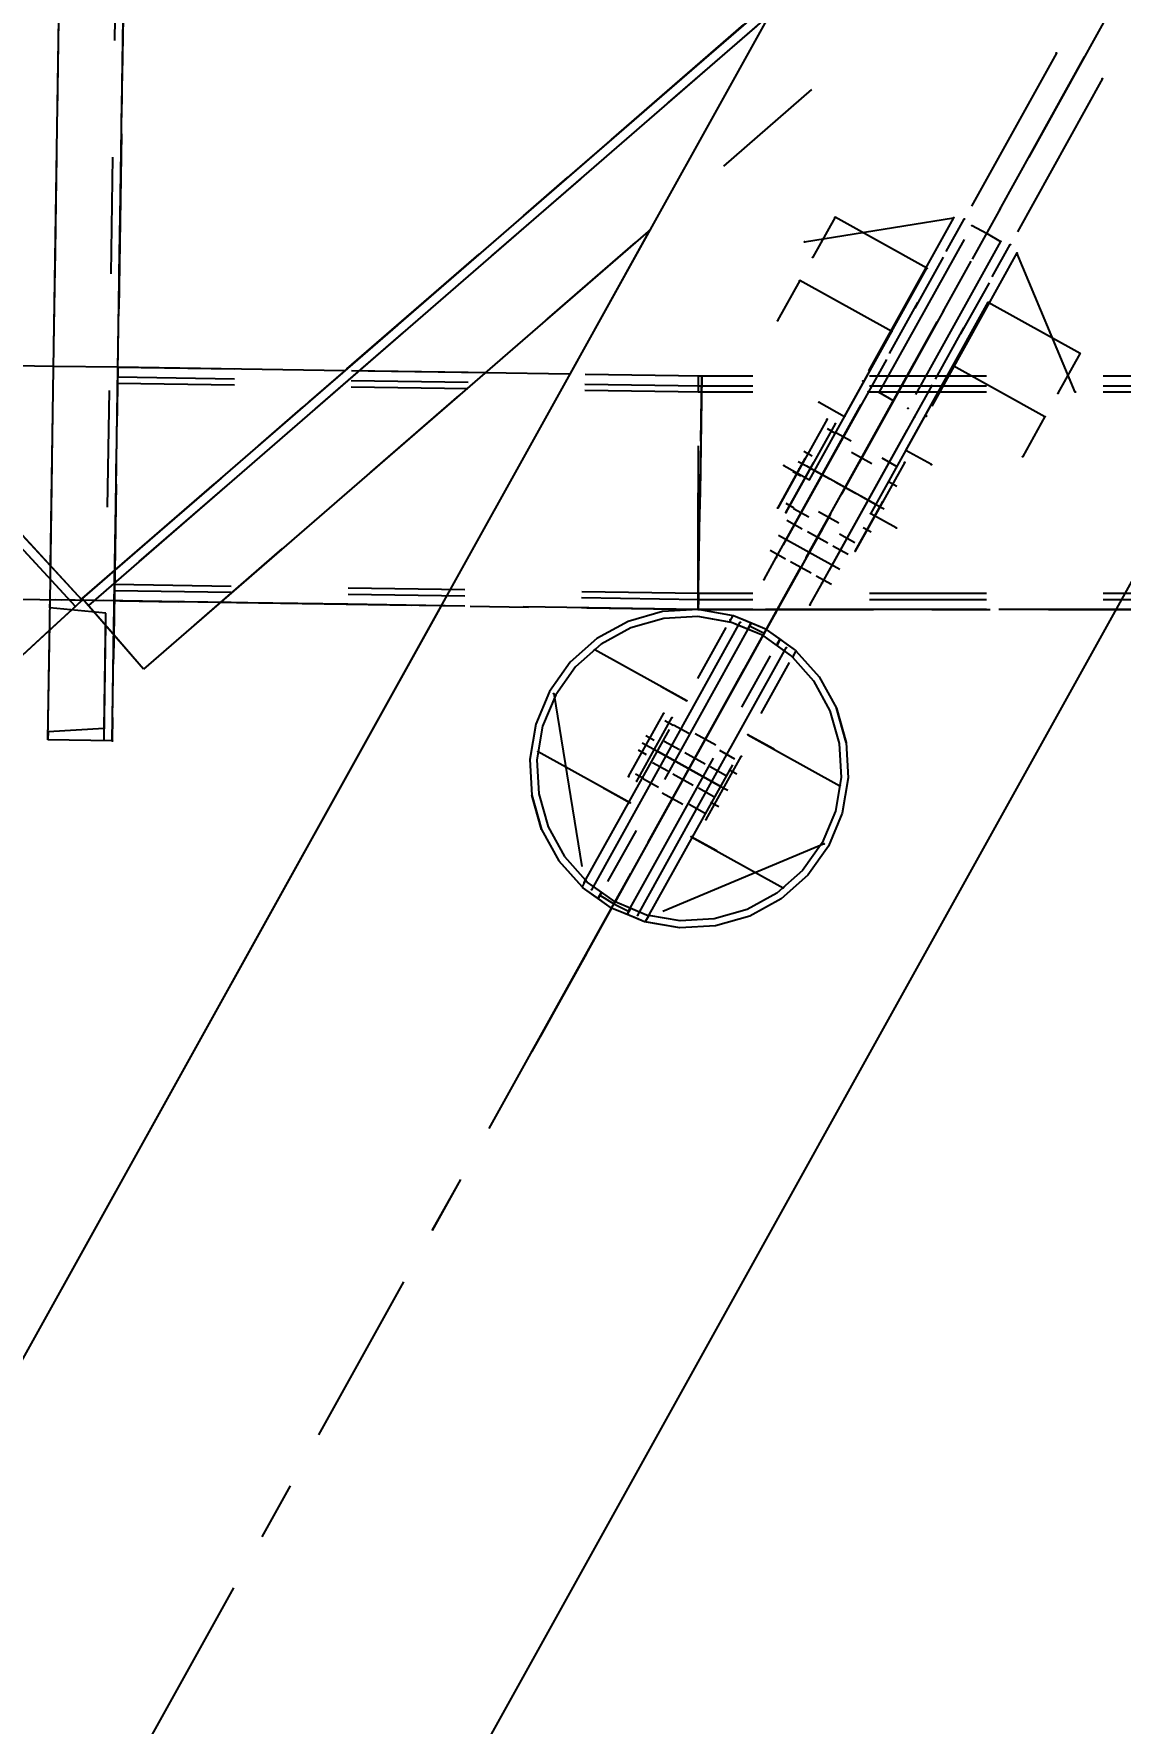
# Model space of a CAD drawing. Header units: millimetres. Extents: x 2368 to 8313, y 7493 to 11698.
# Drawn here: x 4151.09 to 4169.69, y 11254.34 to 11283.28 of the extents above; entities that cross this region are included whole.
import ezdxf

# ---------------------------------------------------------------- set-up
doc = ezdxf.new("R2010")
doc.units = ezdxf.units.MM
for name, pattern in [('XKITLINE00', [0]), ('XKITLINE02', [4, 2, -2]), ('XKITLINE03', [6, 3, -1, 1, -1])]:
    doc.linetypes.add(name, pattern=pattern)
doc.styles.add('ROMANS', font='romans.shx')
doc.dimstyles.new('MD300', dxfattribs={"dimtxt": 2.5, "dimasz": 2.5, "dimexe": 1, "dimexo": 1, "dimgap": 0.5, "dimtad": 1, "dimdec": 1, "dimlfac": 50, "dimrnd": 0.5, "dimdsep": 46, "dimtxsty": 'ROMANS', "dimcen": 1, "dimclrd": 146, "dimclre": 146, "dimclrt": 30, "dimadec": 1, "dimazin": 2, "dimtfac": 1, "dimtdec": 1, "dimtmove": 0, "dimatfit": 1, "dimfxl": 1, "dimtolj": 1, "dimtzin": 0, "dimlwd": -1, "dimlwe": -1, "dimarcsym": 0})

# ---------------------------------------------------------------- blocks, each defined once
blk = doc.blocks.new('*D34')
at = {"color": 146, "transparency": 16777216}
for p, q in [((3908.589, 11276.547), (3908.589, 10991.038)), ((4244.133, 11249.201), (4244.133, 10991.038)), ((4241.633, 10992.038), (3911.089, 10992.038))]:
    blk.add_line(p, q, dxfattribs=at)
for points in [[(3911.089, 10992.455), (3911.089, 10991.621), (3908.589, 10992.038)], [(4241.633, 10992.455), (4241.633, 10991.621), (4244.133, 10992.038)]]:
    blk.add_solid(points, dxfattribs=at)
at = {"layer": 'Defpoints', "color": 0, "transparency": 16777216}
for p in [(3908.589, 11277.547), (4244.133, 11250.201), (3908.589, 10992.038)]:
    blk.add_point(p, dxfattribs=at)
at = {"color": 30, "transparency": 16777216, "insert": (4076.361, 10993.788), "char_height": 2.5, "attachment_point": 5, "style": 'ROMANS'}
blk.add_mtext('\\A1;16777', dxfattribs=at)
blk = doc.blocks.new('*D36')
at = {"color": 146, "transparency": 16777216}
for p, q in [((3888.588, 11276.272), (3888.588, 10979.265)), ((5216.588, 11054.98), (5216.588, 10979.265)), ((3891.088, 10980.265), (5214.088, 10980.265))]:
    blk.add_line(p, q, dxfattribs=at)
for points in [[(3891.088, 10980.681), (3891.088, 10979.848), (3888.588, 10980.265)], [(5214.088, 10980.681), (5214.088, 10979.848), (5216.588, 10980.265)]]:
    blk.add_solid(points, dxfattribs=at)
at = {"layer": 'Defpoints', "color": 0, "transparency": 16777216}
for p in [(3888.588, 11277.272), (5216.588, 11055.98), (5216.588, 10980.265)]:
    blk.add_point(p, dxfattribs=at)
at = {"color": 30, "transparency": 16777216, "insert": (4552.588, 10982.015), "char_height": 2.5, "attachment_point": 5, "style": 'ROMANS'}
blk.add_mtext('\\A1;66400', dxfattribs=at)
blk = doc.blocks.new('*D38')
at = {"color": 146, "transparency": 16777216}
for p, q in [((3888.584, 11276.27), (3888.584, 10968.162)), ((6544.588, 11276.271), (6544.588, 10968.162)), ((6542.088, 10969.162), (3891.084, 10969.162))]:
    blk.add_line(p, q, dxfattribs=at)
for points in [[(3891.084, 10969.579), (3891.084, 10968.745), (3888.584, 10969.162)], [(6542.088, 10969.579), (6542.088, 10968.745), (6544.588, 10969.162)]]:
    blk.add_solid(points, dxfattribs=at)
at = {"layer": 'Defpoints', "color": 0, "transparency": 16777216}
for p in [(3888.584, 11277.27), (6544.588, 11277.271), (3888.584, 10969.162)]:
    blk.add_point(p, dxfattribs=at)
at = {"color": 30, "transparency": 16777216, "insert": (5216.586, 10970.912), "char_height": 2.5, "attachment_point": 5, "style": 'ROMANS'}
blk.add_mtext('\\A1;132800', dxfattribs=at)

msp = doc.modelspace()

# ---------------------------------------------------------------- linework, layer by layer
at = {"color": 8, "linetype": 'XKITLINE03'}
for p, q in [((4068.5881, 11101.9134), (4232.5881, 11397.261)), ((4068.5882, 11101.9134), (4232.5882, 11397.261)), ((4213.2733, 11362.4767), (4160.2456, 11266.9793)), ((4168.5988, 11282.9497), (4165.3783, 11277.1497)), ((4169.3857, 11282.5127), (4166.1651, 11276.7128)), ((4163.7997, 11274.3069), (4167.0203, 11280.1069)), ((4164.2873, 11279.7169), (4166.8382, 11280.129)), ((4164.8071, 11280.138), (4164.4264, 11279.4525)), ((4166.3808, 11279.2642), (4164.8071, 11280.138)), ((4166.8382, 11280.129), (4165.286, 11277.3338)), ((4165.5655, 11277.1368), (4167.1531, 11279.9959)), ((4167.1531, 11279.9959), (4167.4024, 11279.8681)), ((4164.5866, 11273.87), (4167.8072, 11279.67)), ((4167.6427, 11279.724), (4166.0551, 11276.8649)), ((4167.4024, 11279.8681), (4167.6427, 11279.724)), ((4167.9222, 11279.5271), (4166.3701, 11276.7318)), ((4168.9209, 11277.1439), (4167.9222, 11279.5271)), ((4164.9723, 11276.7276), (4166.3808, 11279.2642)), ((4164.2046, 11279.053), (4163.8239, 11278.3674)), ((4165.7783, 11278.1792), (4164.2046, 11279.053)), ((4166.0214, 11276.145), (4167.4299, 11278.6816)), ((4167.4299, 11278.6816), (4169.0036, 11277.8078)), ((4165.1455, 11275.8036), (4166.5566, 11278.3448)), ((4166.3755, 11278.0186), (4159.6153, 11265.8442)), ((4164.3698, 11275.6426), (4165.7783, 11278.1792)), ((4169.0036, 11277.8078), (4168.623, 11277.1222)), ((4165.4189, 11275.06), (4166.8274, 11277.5966)), ((4166.8274, 11277.5966), (4168.4012, 11276.7228)), ((4165.3783, 11277.1497), (4163.5916, 11273.9321)), ((4165.8058, 11276.9927), (4165.5655, 11277.1368)), ((4164.5352, 11276.9703), (4164.9723, 11276.7276)), ((4164.6708, 11276.6791), (4164.1988, 11275.829)), ((4164.8107, 11276.6014), (4164.3387, 11275.7513)), ((4166.1651, 11276.7128), (4164.3784, 11273.4952)), ((4168.4012, 11276.7228), (4168.0205, 11276.0372)), ((4163.8252, 11275.1562), (4164.2973, 11276.0064)), ((4163.9651, 11275.0786), (4164.4372, 11275.9287)), ((4165.9997, 11275.9412), (4165.5277, 11275.0911)), ((4166.4585, 11275.9023), (4166.0214, 11276.145)), ((4164.1988, 11275.829), (4163.8252, 11275.1562)), ((4163.9327, 11275.8853), (4164.3698, 11275.6426)), ((4164.3387, 11275.7513), (4163.9651, 11275.0786)), ((4164.315, 11274.3079), (4165.1455, 11275.8036)), ((4165.507, 11275.2186), (4164.4579, 11275.8011)), ((4165.1541, 11274.4183), (4165.6262, 11275.2685)), ((4165.5277, 11275.0911), (4165.1541, 11274.4183)), ((4165.856, 11274.8173), (4165.4189, 11275.06)), ((4164.5903, 11274.8028), (4163.7829, 11273.3488)), ((4164.5903, 11274.8028), (4163.783, 11273.3488)), ((4164.5403, 11274.7127), (4164.5903, 11274.8028)), ((4164.5403, 11274.7127), (4164.5903, 11274.8028)), ((4159.7115, 11266.0166), (4164.5403, 11274.7127)), ((4159.7116, 11266.0166), (4164.5403, 11274.7127)), ((4159.6653, 11265.9342), (4164.315, 11274.3079)), ((4163.5916, 11273.9321), (4163.7997, 11274.3069)), ((4164.3784, 11273.4952), (4164.5866, 11273.87)), ((4163.7829, 11273.3488), (4162.4701, 11270.9845)), ((4163.783, 11273.3488), (4162.4701, 11270.9845)), ((4160.5143, 11268.7395), (4163.0156, 11273.244)), ((4160.5144, 11268.7395), (4163.0156, 11273.244)), ((4163.3414, 11273.1304), (4160.783, 11268.523)), ((4163.3414, 11273.1304), (4160.7831, 11268.523)), ((4161.9136, 11270.9092), (4163.1855, 11273.1998)), ((4161.9136, 11270.9092), (4163.1855, 11273.1998)), ((4163.1855, 11273.1998), (4163.1855, 11273.1998)), ((4163.1855, 11273.1998), (4163.1855, 11273.1998)), ((4163.5935, 11273.0076), (4163.3414, 11273.1304)), ((4163.5935, 11273.0076), (4163.3414, 11273.1304)), ((4162.2679, 11271.8563), (4160.6942, 11272.7302)), ((4160.6942, 11272.7302), (4160.6942, 11272.7302)), ((4162.2679, 11271.8563), (4160.6942, 11272.7302)), ((4160.6942, 11272.7302), (4160.6942, 11272.7302)), ((4161.2726, 11268.2512), (4163.831, 11272.8586)), ((4161.2726, 11268.2512), (4163.831, 11272.8586)), ((4162.7004, 11270.4723), (4163.9723, 11272.7629)), ((4162.7005, 11270.4723), (4163.9724, 11272.7629)), ((4163.9723, 11272.7629), (4163.9723, 11272.7629)), ((4163.9724, 11272.7629), (4163.9724, 11272.7629)), ((4161.5984, 11268.1375), (4164.0997, 11272.6421)), ((4161.5984, 11268.1375), (4164.0997, 11272.6421)), ((4159.9902, 11271.9773), (4160.5143, 11268.7395)), ((4159.9903, 11271.9773), (4160.5144, 11268.7395)), ((4161.8308, 11272.0991), (4162.2679, 11271.8563)), ((4161.8308, 11272.0991), (4162.2679, 11271.8563)), ((4162.2679, 11271.8563), (4162.2679, 11271.8563)), ((4162.2679, 11271.8563), (4162.2679, 11271.8563)), ((4161.2716, 11270.5565), (4161.8736, 11271.6406)), ((4161.2717, 11270.5565), (4161.8736, 11271.6406)), ((4161.4115, 11270.4789), (4162.0135, 11271.5629)), ((4161.4116, 11270.4789), (4162.0135, 11271.5629)), ((4161.8736, 11271.6406), (4161.8736, 11271.6406)), ((4161.8736, 11271.6406), (4161.8736, 11271.6406)), ((4162.0135, 11271.5629), (4162.0135, 11271.5629)), ((4162.0135, 11271.5629), (4162.0135, 11271.5629)), ((4163.7541, 11271.031), (4163.317, 11271.2738)), ((4163.317, 11271.2738), (4163.317, 11271.2738)), ((4163.317, 11271.2738), (4164.8907, 11270.3999)), ((4163.7542, 11271.031), (4163.3171, 11271.2738)), ((4163.3171, 11271.2738), (4163.3171, 11271.2738)), ((4163.3171, 11271.2738), (4164.8908, 11270.3999)), ((4161.297, 11270.1078), (4159.7233, 11270.9817)), ((4159.7233, 11270.9817), (4159.7233, 11270.9817)), ((4161.297, 11270.1078), (4159.7233, 11270.9817)), ((4159.7233, 11270.9817), (4159.7233, 11270.9817)), ((4162.4701, 11270.9845), (4160.9795, 11268.3001)), ((4162.4701, 11270.9845), (4160.9795, 11268.3001)), ((4162.8316, 11270.3995), (4161.7824, 11270.9821)), ((4162.8316, 11270.3995), (4161.7825, 11270.9821)), ((4160.6417, 11268.6187), (4161.9136, 11270.9092)), ((4160.6417, 11268.6187), (4161.9136, 11270.9092)), ((4162.6005, 11269.8186), (4163.2025, 11270.9027)), ((4162.6006, 11269.8186), (4163.2025, 11270.9027)), ((4163.2025, 11270.9027), (4163.2025, 11270.9027)), ((4163.2025, 11270.9027), (4163.2025, 11270.9027)), ((4161.2716, 11270.5565), (4161.2716, 11270.5565)), ((4161.2717, 11270.5565), (4161.2717, 11270.5565)), ((4161.4115, 11270.4789), (4161.4115, 11270.4789)), ((4161.4116, 11270.4789), (4161.4116, 11270.4789)), ((4161.4285, 11268.1818), (4162.7004, 11270.4723)), ((4161.4286, 11268.1818), (4162.7005, 11270.4723)), ((4164.8907, 11270.3999), (4164.8907, 11270.3999)), ((4164.8908, 11270.3999), (4164.8908, 11270.3999)), ((4160.8599, 11270.3505), (4161.297, 11270.1078)), ((4160.8599, 11270.3505), (4161.297, 11270.1078)), ((4161.297, 11270.1078), (4161.297, 11270.1078)), ((4161.297, 11270.1078), (4161.297, 11270.1078)), ((4162.6005, 11269.8186), (4162.6005, 11269.8186)), ((4162.6006, 11269.8186), (4162.6006, 11269.8186)), ((4162.7832, 11269.2825), (4162.3461, 11269.5253)), ((4162.3461, 11269.5253), (4162.3461, 11269.5253)), ((4162.3461, 11269.5253), (4163.9198, 11268.6514)), ((4162.7833, 11269.2825), (4162.3461, 11269.5253)), ((4162.3461, 11269.5253), (4162.3461, 11269.5253)), ((4162.3461, 11269.5253), (4163.9199, 11268.6514)), ((4164.6238, 11269.4043), (4161.5984, 11268.1375)), ((4164.6238, 11269.4043), (4161.5984, 11268.1375)), ((4160.6417, 11268.6187), (4160.6417, 11268.6187)), ((4160.6417, 11268.6187), (4160.6417, 11268.6187)), ((4160.783, 11268.523), (4161.0205, 11268.374)), ((4160.7831, 11268.523), (4161.0206, 11268.374)), ((4161.0205, 11268.374), (4161.2726, 11268.2512)), ((4161.0206, 11268.374), (4161.2726, 11268.2512)), ((4163.9198, 11268.6514), (4163.9198, 11268.6514)), ((4163.9199, 11268.6514), (4163.9199, 11268.6514)), ((4160.9795, 11268.3001), (4159.7616, 11266.1067)), ((4160.9795, 11268.3001), (4159.7616, 11266.1067)), ((4161.4285, 11268.1818), (4161.4285, 11268.1818)), ((4161.4286, 11268.1818), (4161.4286, 11268.1818)), ((4159.6153, 11265.8442), (4159.6653, 11265.9342))]:
    msp.add_line(p, q, dxfattribs=at)
at = {"color": 8, "linetype": 'XKITLINE00'}
for p, q in [((4211.3628, 11369.4714), (4150.8438, 11260.4826)), ((4220.1826, 11364.4846), (4093.3562, 11136.083)), ((4161.6392, 11279.9243), (4160.2654, 11277.4501)), ((4158.0624, 11273.4827), (4150.8438, 11260.4827))]:
    msp.add_line(p, q, dxfattribs=at)
at = {"color": 1, "linetype": 'XKITLINE03'}
for p, q in [((4132.7417, 11294.4198), (4151.9175, 11273.576)), ((4151.9175, 11273.5759), (4132.7418, 11294.4198)), ((4151.918, 11273.6076), (4175.4435, 11294.0205)), ((4175.4435, 11294.0205), (4151.918, 11273.6076)), ((4152.771, 11293.5653), (4152.4311, 11271.1679)), ((4152.4311, 11271.1678), (4152.771, 11293.5652)), ((3908.5888, 11277.2708), (4162.4655, 11273.4162)), ((4162.4655, 11273.4162), (3908.5888, 11277.2708)), ((4152.4675, 11273.5676), (4152.4675, 11273.5676)), ((4162.4651, 11273.4162), (4299.3994, 11273.4162)), ((4299.3994, 11273.4162), (4162.4655, 11273.4162)), ((4162.307, 11270.6908), (4162.3071, 11270.6908))]:
    msp.add_line(p, q, dxfattribs=at)
at = {"color": 3, "linetype": 'XKITLINE02'}
for p, q in [((4151.9175, 11273.5759), (4132.7418, 11294.4198)), ((4151.7998, 11273.4676), (4132.624, 11294.3114)), ((4175.4435, 11294.0205), (4151.918, 11273.6076)), ((4175.5483, 11293.8997), (4152.0229, 11273.4867)), ((4151.3312, 11271.1845), (4151.6711, 11293.5819)), ((4151.3729, 11273.9316), (4151.6711, 11293.582)), ((4152.2911, 11271.17), (4152.631, 11293.5674)), ((4152.2911, 11271.17), (4152.631, 11293.5673)), ((4152.4311, 11271.1678), (4152.771, 11293.5652)), ((4152.4722, 11273.8766), (4152.771, 11293.5653)), ((4176.4921, 11292.812), (4152.9666, 11272.3991)), ((4176.4921, 11292.812), (4161.646, 11279.9302)), ((4162.5236, 11277.2458), (3908.6469, 11281.1004)), ((4162.5237, 11277.2454), (3908.6469, 11281.1001)), ((4162.5262, 11277.4157), (3908.6495, 11281.2704)), ((4162.5262, 11277.4157), (3908.6495, 11281.2704)), ((4162.5263, 11277.4154), (3908.6495, 11281.27)), ((4162.522, 11277.1394), (3908.6453, 11280.994)), ((4162.522, 11277.1393), (3908.6453, 11280.994)), ((4162.4681, 11273.5862), (3908.5914, 11277.4408)), ((4162.4681, 11273.5858), (3908.5914, 11277.4405)), ((4162.4697, 11273.6926), (3908.593, 11277.5472)), ((4162.4697, 11273.6925), (3908.593, 11277.5472)), ((4152.5282, 11277.5675), (4151.4283, 11277.5842)), ((4158.8132, 11277.4721), (4156.4138, 11277.5085)), ((4162.5262, 11277.4157), (4160.2689, 11277.45)), ((4162.4651, 11273.4162), (4162.4651, 11277.4162)), ((4299.3994, 11277.4162), (4162.4651, 11277.4162)), ((4299.3994, 11277.4162), (4162.4655, 11277.4162)), ((4162.4655, 11277.4162), (4162.4655, 11277.2462)), ((4162.4655, 11273.4162), (4162.4655, 11277.4162)), ((4162.5262, 11277.4157), (4162.4655, 11273.4162)), ((4162.5093, 11276.3017), (4162.5262, 11277.4157)), ((4162.5263, 11277.4154), (4162.5237, 11277.2454)), ((4162.5262, 11277.4157), (4162.5262, 11277.4157)), ((4162.5262, 11277.4157), (4162.5263, 11277.4154)), ((4162.4655, 11273.4162), (3908.5888, 11277.2708)), ((4162.4655, 11273.4162), (3908.5888, 11277.2708)), ((4299.3994, 11277.2462), (4162.4651, 11277.2462)), ((4299.3994, 11277.1398), (4162.4651, 11277.1398)), ((4299.3994, 11277.2462), (4162.4655, 11277.2462)), ((4162.4655, 11277.2462), (4162.4655, 11277.1398)), ((4299.3994, 11277.1398), (4162.4655, 11277.1398)), ((4162.4655, 11273.4162), (4162.522, 11277.1394)), ((4162.522, 11277.1393), (4162.4697, 11273.6925)), ((4162.5237, 11277.2454), (4162.522, 11277.1393)), ((4164.6726, 11276.5174), (4164.8125, 11276.4398)), ((4162.4651, 11276.2221), (4162.4651, 11273.4162)), ((4164.8193, 11276.452), (4165.0816, 11276.3064)), ((4164.1781, 11275.9565), (4164.318, 11275.8788)), ((4164.2736, 11276.1284), (4164.4135, 11276.0508)), ((4165.09, 11276.1156), (4165.4397, 11275.9214)), ((4165.6061, 11276.0151), (4165.8684, 11275.8695)), ((4164.0826, 11275.7846), (4164.2225, 11275.7069)), ((4164.318, 11275.8788), (4164.4579, 11275.8011)), ((4164.4579, 11275.8011), (4164.7201, 11275.6555)), ((4164.8076, 11275.607), (4165.1573, 11275.4128)), ((4165.7252, 11275.6116), (4165.8651, 11275.5339)), ((4165.2447, 11275.3642), (4165.507, 11275.2186)), ((4163.9634, 11275.2402), (4164.1033, 11275.1625)), ((4164.0964, 11275.1503), (4164.3587, 11275.0046)), ((4164.5251, 11275.0983), (4164.8748, 11274.9041)), ((4165.507, 11275.2186), (4165.6469, 11275.1409)), ((4163.9844, 11274.9484), (4164.2466, 11274.8028)), ((4164.3341, 11274.7542), (4164.6838, 11274.5601)), ((4165.2888, 11274.8256), (4165.4286, 11274.7479)), ((4163.8412, 11274.6905), (4164.8903, 11274.108)), ((4164.7712, 11274.5115), (4165.0335, 11274.3659)), ((4164.8833, 11274.7133), (4165.1456, 11274.5677)), ((4151.3729, 11273.9316), (4151.3764, 11274.1641)), ((4163.698, 11274.4326), (4163.9602, 11274.287)), ((4164.0477, 11274.2384), (4164.3974, 11274.0443)), ((4152.4722, 11273.8766), (4152.4755, 11274.0912)), ((4164.4848, 11273.9957), (4164.7471, 11273.8501)), ((4154.282, 11273.5404), (4149.7123, 11273.6098)), ((4154.2816, 11273.5401), (4149.7126, 11273.6095)), ((4151.9175, 11273.5759), (4150.74, 11272.4926)), ((4151.3655, 11273.4483), (4151.3676, 11273.5843)), ((4152.4675, 11273.5676), (4151.3676, 11273.5843)), ((4152.4587, 11272.9845), (4151.918, 11273.6076)), ((4152.9666, 11272.3991), (4151.918, 11273.6076)), ((4299.3994, 11273.6926), (4162.4651, 11273.6926)), ((4299.3994, 11273.5862), (4162.4651, 11273.5862)), ((4299.3994, 11273.6926), (4162.4655, 11273.6926)), ((4162.4655, 11273.6926), (4162.4655, 11273.5862)), ((4299.3994, 11273.5862), (4162.4655, 11273.5862)), ((4162.4655, 11273.5862), (4162.4655, 11273.4162)), ((4162.4681, 11273.5858), (4162.4655, 11273.4159)), ((4162.4697, 11273.6925), (4162.4681, 11273.5858)), ((4151.7997, 11273.4677), (4151.3597, 11273.0629)), ((4152.3243, 11273.3569), (4151.3655, 11273.4483)), ((4152.2943, 11271.3827), (4152.3243, 11273.3569)), ((4152.4311, 11271.1678), (4152.4675, 11273.5676)), ((4162.4655, 11273.4159), (4158.0659, 11273.4827)), ((4162.4655, 11273.4162), (4158.0661, 11273.483)), ((4161.8551, 11273.3831), (4161.2673, 11273.2151)), ((4161.8551, 11273.3831), (4161.2673, 11273.2151)), ((4162.4655, 11273.4162), (4161.8551, 11273.3831)), ((4162.4586, 11273.2964), (4161.8749, 11273.2648)), ((4163.0345, 11273.1973), (4162.4585, 11273.2964)), ((4163.0275, 11273.1986), (4162.4586, 11273.2964)), ((4169.6143, 11273.4162), (4162.4651, 11273.4162)), ((4299.3994, 11273.4162), (4162.4655, 11273.4162)), ((4162.4655, 11273.4162), (4162.4655, 11273.4159)), ((4163.068, 11273.3126), (4162.4655, 11273.4162)), ((4163.068, 11273.3126), (4162.4655, 11273.4162)), ((4163.0549, 11273.3148), (4162.9936, 11273.2044)), ((4163.0549, 11273.3148), (4162.9936, 11273.2044)), ((4163.0549, 11273.3148), (4162.9936, 11273.2044)), ((4163.0549, 11273.3148), (4162.9936, 11273.2044)), ((4163.2143, 11273.2516), (4163.068, 11273.3126)), ((4163.6323, 11273.0775), (4163.068, 11273.3126)), ((4161.2673, 11273.2151), (4160.7317, 11272.9204)), ((4161.2673, 11273.2151), (4160.7317, 11272.9204)), ((4161.313, 11273.1041), (4160.8009, 11272.8224)), ((4161.313, 11273.1041), (4160.8009, 11272.8224)), ((4161.875, 11273.2648), (4161.313, 11273.1041)), ((4161.8749, 11273.2648), (4161.313, 11273.1041)), ((4163.0346, 11273.1973), (4163.0275, 11273.1986)), ((4163.156, 11273.1467), (4163.0345, 11273.1973)), ((4163.5741, 11272.9726), (4163.0346, 11273.1973)), ((4163.3062, 11273.0842), (4163.156, 11273.1467)), ((4163.6323, 11273.0775), (4163.2143, 11273.2516)), ((4163.3645, 11273.1891), (4163.3062, 11273.0842)), ((4163.3645, 11273.1891), (4163.3062, 11273.0842)), ((4163.5741, 11272.9726), (4163.3062, 11273.0842)), ((4163.3722, 11273.1859), (4163.3139, 11273.081)), ((4163.3722, 11273.1859), (4163.3139, 11273.081)), ((4163.3722, 11273.1859), (4163.314, 11273.081)), ((4163.3722, 11273.1859), (4163.314, 11273.081)), ((4163.8618, 11272.914), (4163.6323, 11273.0775)), ((4164.1302, 11272.7228), (4163.6323, 11273.0775)), ((4160.7317, 11272.9204), (4160.275, 11272.514)), ((4160.7317, 11272.9204), (4160.2751, 11272.514)), ((4160.8009, 11272.8224), (4160.3643, 11272.4338)), ((4160.8009, 11272.8224), (4160.3644, 11272.4338)), ((4164.0501, 11272.6335), (4163.5741, 11272.9726)), ((4163.9429, 11272.7098), (4163.5741, 11272.9726)), ((4163.8618, 11272.914), (4163.8035, 11272.8091)), ((4163.8618, 11272.914), (4163.8035, 11272.8091)), ((4163.8618, 11272.914), (4163.8036, 11272.8091)), ((4163.8618, 11272.914), (4163.8036, 11272.8091)), ((4163.8686, 11272.9092), (4163.8104, 11272.8042)), ((4163.8686, 11272.9092), (4163.8104, 11272.8042)), ((4164.0011, 11272.8147), (4163.8618, 11272.914)), ((4164.05, 11272.6335), (4163.9429, 11272.7098)), ((4164.1302, 11272.7228), (4164.0011, 11272.8147)), ((4164.139, 11272.7129), (4164.0777, 11272.6024)), ((4164.139, 11272.7129), (4164.0777, 11272.6024)), ((4164.139, 11272.7129), (4164.0777, 11272.6024)), ((4164.139, 11272.7129), (4164.0777, 11272.6024)), ((4164.1302, 11272.7228), (4164.139, 11272.7129)), ((4164.1302, 11272.7228), (4164.139, 11272.7129)), ((4164.139, 11272.7129), (4164.139, 11272.7129)), ((4164.139, 11272.7129), (4164.5366, 11272.2661)), ((4164.139, 11272.7129), (4164.139, 11272.7129)), ((4164.139, 11272.7129), (4164.5367, 11272.2661)), ((4160.2751, 11272.514), (4159.9203, 11272.0161)), ((4160.275, 11272.514), (4159.9203, 11272.0161)), ((4160.3644, 11272.4338), (4160.0252, 11271.9578)), ((4160.3643, 11272.4338), (4160.0252, 11271.9578)), ((4164.0777, 11272.6024), (4164.05, 11272.6335)), ((4164.0718, 11272.609), (4164.0501, 11272.6335)), ((4164.0718, 11272.609), (4164.0777, 11272.6024)), ((4164.0777, 11272.6024), (4164.4386, 11272.1969)), ((4164.0777, 11272.6024), (4164.0777, 11272.6024)), ((4164.0777, 11272.6024), (4164.4387, 11272.1969)), ((4164.0777, 11272.6024), (4164.0777, 11272.6024)), ((4164.4386, 11272.1969), (4164.7203, 11271.6848)), ((4164.4387, 11272.1969), (4164.7203, 11271.6848)), ((4164.5366, 11272.2661), (4164.8313, 11271.7305)), ((4164.5367, 11272.2661), (4164.8313, 11271.7305)), ((4159.9203, 11272.0161), (4159.6852, 11271.4518)), ((4159.9203, 11272.0161), (4159.6852, 11271.4518)), ((4160.0252, 11271.9578), (4159.8005, 11271.4183)), ((4160.0252, 11271.9578), (4159.8005, 11271.4183)), ((4164.7203, 11271.6848), (4164.881, 11271.1229)), ((4164.7203, 11271.6848), (4164.881, 11271.1229)), ((4164.9994, 11271.1427), (4164.8313, 11271.7305)), ((4164.8313, 11271.7305), (4164.9993, 11271.1427)), ((4151.3332, 11271.3205), (4151.3312, 11271.1845)), ((4152.2943, 11271.3827), (4151.3332, 11271.3205)), ((4159.6852, 11271.4518), (4159.5816, 11270.8493)), ((4159.6852, 11271.4518), (4159.5816, 11270.8493)), ((4159.8005, 11271.4183), (4159.7014, 11270.8423)), ((4159.8005, 11271.4183), (4159.7014, 11270.8423)), ((4161.5707, 11271.2598), (4161.7106, 11271.1821)), ((4161.5707, 11271.2598), (4161.7105, 11271.1821)), ((4161.895, 11271.5144), (4162.0349, 11271.4367)), ((4161.895, 11271.5144), (4162.0349, 11271.4367)), ((4162.0397, 11271.4454), (4162.302, 11271.2998)), ((4162.0398, 11271.4454), (4162.3021, 11271.2998)), ((4162.4146, 11271.2965), (4162.7643, 11271.1023)), ((4162.4146, 11271.2965), (4162.7643, 11271.1023)), ((4152.4311, 11271.1678), (4151.3312, 11271.1845)), ((4161.4347, 11271.015), (4161.5746, 11270.9373)), ((4161.4348, 11271.015), (4161.5746, 11270.9373)), ((4161.5027, 11271.1374), (4161.6426, 11271.0597)), ((4161.5027, 11271.1374), (4161.6426, 11271.0597)), ((4161.6426, 11271.0597), (4161.7825, 11270.9821)), ((4161.6426, 11271.0597), (4161.7824, 11270.9821)), ((4161.7824, 11270.9821), (4162.8316, 11270.3995)), ((4161.7824, 11270.9821), (4162.0447, 11270.8364)), ((4161.7825, 11270.9821), (4162.0448, 11270.8364)), ((4161.7825, 11270.9821), (4162.8316, 11270.3995)), ((4161.8844, 11271.1657), (4162.1467, 11271.02)), ((4161.8844, 11271.1657), (4162.1467, 11271.02)), ((4162.2341, 11270.9715), (4162.5838, 11270.7773)), ((4162.2341, 11270.9715), (4162.5838, 11270.7773)), ((4162.8266, 11271.0085), (4163.0889, 11270.8629)), ((4162.8266, 11271.0085), (4163.0889, 11270.8629)), ((4164.881, 11271.1229), (4164.9126, 11270.5393)), ((4164.881, 11271.1229), (4164.9126, 11270.5393)), ((4164.9993, 11271.1427), (4165.0324, 11270.5323)), ((4164.9994, 11271.1427), (4165.0324, 11270.5323)), ((4159.5816, 11270.8493), (4159.6147, 11270.2388)), ((4159.5816, 11270.8493), (4159.6147, 11270.2388)), ((4159.7014, 11270.8423), (4159.7331, 11270.2587)), ((4159.7014, 11270.8423), (4159.733, 11270.2587)), ((4161.6805, 11270.7985), (4161.9428, 11270.6528)), ((4161.6805, 11270.7985), (4161.9428, 11270.6528)), ((4162.1322, 11270.7879), (4162.4819, 11270.5937)), ((4162.1322, 11270.7879), (4162.4819, 11270.5937)), ((4162.6712, 11270.7287), (4162.9335, 11270.5831)), ((4162.6713, 11270.7287), (4162.9335, 11270.5831)), ((4161.3901, 11270.6051), (4161.53, 11270.5274)), ((4161.3902, 11270.6051), (4161.5301, 11270.5274)), ((4161.5252, 11270.5187), (4161.7875, 11270.3731)), ((4161.5252, 11270.5187), (4161.7874, 11270.3731)), ((4162.0302, 11270.6043), (4162.3799, 11270.4101)), ((4162.0302, 11270.6043), (4162.38, 11270.4101)), ((4162.5693, 11270.5452), (4162.8316, 11270.3995)), ((4162.5693, 11270.5452), (4162.8316, 11270.3995)), ((4162.8316, 11270.3995), (4162.9714, 11270.3218)), ((4162.8316, 11270.3995), (4162.9715, 11270.3218)), ((4162.9869, 11270.6793), (4163.1268, 11270.6016)), ((4162.9869, 11270.6793), (4163.1268, 11270.6016)), ((4164.9126, 11270.5393), (4164.8136, 11269.9633)), ((4164.9126, 11270.5393), (4164.8136, 11269.9633)), ((4165.0324, 11270.5323), (4164.9288, 11269.9298)), ((4165.0324, 11270.5323), (4164.9288, 11269.9298)), ((4159.7828, 11269.6511), (4159.6147, 11270.2388)), ((4159.6147, 11270.2388), (4159.7827, 11269.6511)), ((4159.733, 11270.2587), (4159.8937, 11269.6968)), ((4159.7331, 11270.2587), (4159.8937, 11269.6968)), ((4161.8497, 11270.2792), (4162.1994, 11270.0851)), ((4161.8498, 11270.2792), (4162.1995, 11270.0851)), ((4162.4673, 11270.3616), (4162.7296, 11270.2159)), ((4162.4674, 11270.3616), (4162.7297, 11270.2159)), ((4162.6762, 11270.1198), (4162.8161, 11270.0421)), ((4162.6763, 11270.1198), (4162.8161, 11270.0421)), ((4162.312, 11270.0818), (4162.5743, 11269.9362)), ((4162.312, 11270.0818), (4162.5743, 11269.9362)), ((4164.8136, 11269.9633), (4164.5888, 11269.4237)), ((4164.8136, 11269.9633), (4164.5889, 11269.4237)), ((4164.9288, 11269.9298), (4164.6937, 11269.3655)), ((4164.9288, 11269.9298), (4164.6938, 11269.3655)), ((4159.7827, 11269.6511), (4160.0774, 11269.1154)), ((4159.7828, 11269.6511), (4160.0774, 11269.1154)), ((4159.8937, 11269.6968), (4160.1754, 11269.1847)), ((4159.8937, 11269.6968), (4160.1754, 11269.1847)), ((4164.5889, 11269.4237), (4164.2497, 11268.9478)), ((4164.5888, 11269.4237), (4164.2497, 11268.9478)), ((4164.6938, 11269.3655), (4164.339, 11268.8676)), ((4164.6937, 11269.3655), (4164.339, 11268.8676)), ((4160.0774, 11269.1154), (4160.475, 11268.6687)), ((4160.4751, 11268.6687), (4160.0774, 11269.1154)), ((4160.1754, 11269.1847), (4160.5364, 11268.7792)), ((4160.1754, 11269.1847), (4160.5364, 11268.7792)), ((4164.2497, 11268.9478), (4163.8131, 11268.5592)), ((4164.2497, 11268.9478), (4163.8131, 11268.5592)), ((4160.5364, 11268.7792), (4160.475, 11268.6687)), ((4160.5364, 11268.7792), (4160.475, 11268.6687)), ((4160.475, 11268.6687), (4160.475, 11268.6687)), ((4160.475, 11268.6687), (4160.4838, 11268.6588)), ((4160.5364, 11268.7792), (4160.4751, 11268.6687)), ((4160.5364, 11268.7792), (4160.4751, 11268.6687)), ((4160.4751, 11268.6687), (4160.4839, 11268.6588)), ((4160.4751, 11268.6687), (4160.4751, 11268.6687)), ((4160.6129, 11268.5668), (4160.4838, 11268.6588)), ((4160.9817, 11268.3041), (4160.4839, 11268.6588)), ((4160.564, 11268.7481), (4160.5364, 11268.7792)), ((4160.5364, 11268.7792), (4160.5364, 11268.7792)), ((4160.5364, 11268.7792), (4160.5364, 11268.7792)), ((4160.5364, 11268.7792), (4160.5422, 11268.7726)), ((4160.564, 11268.7481), (4160.5422, 11268.7726)), ((4160.6712, 11268.6718), (4160.564, 11268.7481)), ((4161.04, 11268.409), (4160.564, 11268.7481)), ((4161.04, 11268.409), (4160.6712, 11268.6718)), ((4164.339, 11268.8676), (4163.8824, 11268.4612)), ((4164.339, 11268.8676), (4163.8824, 11268.4612)), ((4160.7454, 11268.4724), (4160.6129, 11268.5668)), ((4160.8037, 11268.5773), (4160.7454, 11268.4724)), ((4160.8037, 11268.5773), (4160.7454, 11268.4724)), ((4160.9817, 11268.3041), (4160.7454, 11268.4724)), ((4160.8105, 11268.5725), (4160.7522, 11268.4676)), ((4160.8105, 11268.5725), (4160.7522, 11268.4676)), ((4160.8105, 11268.5725), (4160.7523, 11268.4676)), ((4160.8105, 11268.5725), (4160.7523, 11268.4676)), ((4161.3001, 11268.3006), (4161.04, 11268.409)), ((4161.5795, 11268.1842), (4161.04, 11268.409)), ((4163.8131, 11268.5592), (4163.301, 11268.2775)), ((4163.8131, 11268.5592), (4163.3011, 11268.2775)), ((4163.8824, 11268.4612), (4163.3467, 11268.1665)), ((4163.8824, 11268.4612), (4163.3468, 11268.1665)), ((4161.2496, 11268.1925), (4160.9817, 11268.3041)), ((4161.3997, 11268.1299), (4160.9817, 11268.3041)), ((4161.3001, 11268.3006), (4161.2418, 11268.1957)), ((4161.3001, 11268.3006), (4161.2418, 11268.1957)), ((4161.3001, 11268.3006), (4161.2418, 11268.1957)), ((4161.3001, 11268.3006), (4161.2419, 11268.1957)), ((4161.3078, 11268.2974), (4161.2496, 11268.1925)), ((4161.3078, 11268.2974), (4161.2496, 11268.1925)), ((4161.5461, 11268.069), (4161.2496, 11268.1925)), ((4161.458, 11268.2348), (4161.3001, 11268.3006)), ((4161.546, 11268.069), (4161.3997, 11268.1299)), ((4161.5795, 11268.1842), (4161.458, 11268.2348)), ((4161.6205, 11268.1772), (4161.5591, 11268.0667)), ((4161.6204, 11268.1772), (4161.5591, 11268.0667)), ((4161.6204, 11268.1772), (4161.5591, 11268.0667)), ((4161.6205, 11268.1772), (4161.5591, 11268.0667)), ((4161.5866, 11268.183), (4161.5795, 11268.1842)), ((4162.1555, 11268.0852), (4161.5795, 11268.1842)), ((4161.6205, 11268.1772), (4161.5866, 11268.183)), ((4162.1555, 11268.0852), (4161.6205, 11268.1772)), ((4162.7391, 11268.1168), (4162.1555, 11268.0852)), ((4163.3011, 11268.2775), (4162.7391, 11268.1168)), ((4163.301, 11268.2775), (4162.7391, 11268.1168)), ((4163.3468, 11268.1665), (4162.759, 11267.9985)), ((4163.3467, 11268.1665), (4162.759, 11267.9985)), ((4161.5591, 11268.0667), (4161.546, 11268.069)), ((4162.1486, 11267.9654), (4161.5461, 11268.069)), ((4161.5591, 11268.0667), (4161.5591, 11268.0667)), ((4162.1485, 11267.9654), (4161.5591, 11268.0667)), ((4162.759, 11267.9985), (4162.1485, 11267.9654))]:
    msp.add_line(p, q, dxfattribs=at)
at = {"color": 7, "linetype": 'XKITLINE00'}
for p, q in [((4151.7997, 11273.4677), (4134.2761, 11292.5157)), ((4151.9175, 11273.576), (4134.4966, 11292.5124)), ((4151.3764, 11274.1641), (4151.6509, 11292.252)), ((4152.4755, 11274.0912), (4152.7508, 11292.2353)), ((4163.916, 11284.0182), (4151.918, 11273.6076)), ((4163.689, 11283.6094), (4152.0229, 11273.4867)), ((4161.646, 11279.9302), (4152.9666, 11272.3991)), ((4151.4283, 11277.5842), (4148.1847, 11277.6335)), ((4156.4138, 11277.5085), (4152.5282, 11277.5675)), ((4160.2689, 11277.45), (4158.8132, 11277.4721)), ((4151.3312, 11271.1846), (4151.3729, 11273.9316)), ((4152.4311, 11271.1679), (4152.4722, 11273.8766)), ((4151.9175, 11273.576), (4151.7997, 11273.4677)), ((4151.918, 11273.6076), (4152.0229, 11273.4867)), ((4158.0659, 11273.4827), (4154.2816, 11273.5401)), ((4158.0661, 11273.483), (4154.282, 11273.5404)), ((4175.4881, 11273.4162), (4169.6143, 11273.4162)), ((4151.3597, 11273.0629), (4150.74, 11272.4927)), ((4152.9666, 11272.3991), (4152.4587, 11272.9845)), ((4152.4311, 11271.1679), (4151.3312, 11271.1846)), ((4152.4311, 11271.1678), (4151.3312, 11271.1845))]:
    msp.add_line(p, q, dxfattribs=at)
at = {"color": 8, "linetype": 'XKITLINE00'}
for centre in [(4168.5988, 11282.9497), (4169.3857, 11282.5127), (4164.8071, 11280.138), (4164.8071, 11280.138), (4166.8382, 11280.129), (4166.8382, 11280.129), (4167.0203, 11280.1069), (4167.1531, 11279.9959), (4167.1531, 11279.9959), (4164.2873, 11279.7169), (4167.4024, 11279.8681), (4167.4024, 11279.8681), (4167.6427, 11279.724), (4167.6427, 11279.724), (4167.8072, 11279.67), (4164.4264, 11279.4525), (4167.9222, 11279.5271), (4167.9222, 11279.5271), (4166.3808, 11279.2642), (4166.3808, 11279.2642), (4164.2046, 11279.053), (4164.2046, 11279.053), (4167.4299, 11278.6816), (4167.4299, 11278.6816), (4163.8239, 11278.3674), (4166.5566, 11278.3448), (4165.7783, 11278.1792), (4165.7783, 11278.1792), (4166.3755, 11278.0186), (4169.0036, 11277.8078), (4169.0036, 11277.8078), (4165.286, 11277.3338), (4166.8274, 11277.5966), (4166.8274, 11277.5966), (4165.3783, 11277.1497), (4165.3783, 11277.1497), (4165.5655, 11277.1368), (4165.5655, 11277.1368), (4168.623, 11277.1222), (4168.9209, 11277.1439), (4164.5352, 11276.9703), (4165.8058, 11276.9927), (4166.0551, 11276.8649), (4164.6708, 11276.6791), (4164.8107, 11276.6014), (4164.9723, 11276.7276), (4164.9723, 11276.7276), (4166.1651, 11276.7128), (4166.1651, 11276.7128), (4166.3701, 11276.7318), (4168.4012, 11276.7228), (4168.4012, 11276.7228), (4164.2973, 11276.0064), (4164.4372, 11275.9287), (4165.9997, 11275.9412), (4166.0214, 11276.145), (4166.0214, 11276.145), (4166.4585, 11275.9023), (4168.0205, 11276.0372), (4163.9327, 11275.8853), (4164.1988, 11275.829), (4164.1988, 11275.829), (4164.3387, 11275.7513), (4164.3387, 11275.7513), (4164.3698, 11275.6426), (4164.3698, 11275.6426), (4164.4579, 11275.8011), (4165.1455, 11275.8036), (4165.1455, 11275.8036), (4163.8252, 11275.1562), (4163.8252, 11275.1562), (4163.9651, 11275.0786), (4163.9651, 11275.0786), (4165.4189, 11275.06), (4165.4189, 11275.06), (4165.507, 11275.2186), (4165.5277, 11275.0911), (4165.5277, 11275.0911), (4165.6262, 11275.2685), (4164.5903, 11274.8028), (4164.5903, 11274.8028), (4164.5903, 11274.8028), (4164.5903, 11274.8028), (4165.856, 11274.8173), (4164.5403, 11274.7127), (4164.5403, 11274.7127), (4164.5403, 11274.7127), (4164.5403, 11274.7127), (4163.7997, 11274.3069), (4163.7997, 11274.3069), (4164.315, 11274.3079), (4164.315, 11274.3079), (4165.1541, 11274.4183), (4165.1541, 11274.4183), (4163.5916, 11273.9321), (4163.5916, 11273.9321), (4164.5866, 11273.87), (4164.5866, 11273.87), (4163.7829, 11273.3488), (4163.7829, 11273.3488), (4163.783, 11273.3488), (4163.783, 11273.3488), (4164.3784, 11273.4952), (4164.3784, 11273.4952), (4163.0156, 11273.244), (4163.0156, 11273.244), (4163.1855, 11273.1998), (4163.1855, 11273.1998), (4163.1855, 11273.1998), (4163.1855, 11273.1998), (4163.3414, 11273.1304), (4163.3414, 11273.1304), (4163.3414, 11273.1304), (4163.3414, 11273.1304), (4163.5935, 11273.0076), (4163.5935, 11273.0076), (4160.6942, 11272.7302), (4160.6942, 11272.7302), (4160.6942, 11272.7302), (4160.6942, 11272.7302), (4163.831, 11272.8586), (4163.831, 11272.8586), (4163.9723, 11272.7629), (4163.9723, 11272.7629), (4163.9724, 11272.7629), (4163.9724, 11272.7629), (4164.0997, 11272.6421), (4164.0997, 11272.6421), (4159.9902, 11271.9773), (4159.9903, 11271.9773), (4161.8308, 11272.0991), (4161.8308, 11272.0991), (4162.2679, 11271.8563), (4162.2679, 11271.8563), (4162.2679, 11271.8563), (4162.2679, 11271.8563), (4162.2679, 11271.8563), (4162.2679, 11271.8563), (4161.8736, 11271.6406), (4161.8736, 11271.6406), (4161.8736, 11271.6406), (4161.8736, 11271.6406), (4162.0135, 11271.5629), (4162.0135, 11271.5629), (4162.0135, 11271.5629), (4162.0135, 11271.5629), (4163.317, 11271.2738), (4163.317, 11271.2738), (4163.317, 11271.2738), (4163.3171, 11271.2738), (4163.3171, 11271.2738), (4163.3171, 11271.2738), (4159.7233, 11270.9817), (4159.7233, 11270.9817), (4159.7233, 11270.9817), (4159.7233, 11270.9817), (4161.7824, 11270.9821), (4161.7825, 11270.9821), (4162.4701, 11270.9845), (4162.4701, 11270.9845), (4162.4701, 11270.9845), (4162.4701, 11270.9845), (4163.7541, 11271.031), (4163.7542, 11271.031), (4161.9136, 11270.9092), (4161.9136, 11270.9092), (4161.9136, 11270.9092), (4161.9136, 11270.9092), (4163.2025, 11270.9027), (4163.2025, 11270.9027), (4163.2025, 11270.9027), (4163.2025, 11270.9027), (4161.2716, 11270.5565), (4161.2716, 11270.5565), (4161.2717, 11270.5565), (4161.2717, 11270.5565), (4161.4115, 11270.4789), (4161.4115, 11270.4789), (4161.4116, 11270.4789), (4161.4116, 11270.4789), (4162.7004, 11270.4723), (4162.7004, 11270.4723), (4162.7005, 11270.4723), (4162.7005, 11270.4723), (4162.8316, 11270.3995), (4162.8316, 11270.3995), (4164.8907, 11270.3999), (4164.8907, 11270.3999), (4164.8908, 11270.3999), (4164.8908, 11270.3999), (4160.8599, 11270.3505), (4160.8599, 11270.3505), (4161.297, 11270.1078), (4161.297, 11270.1078), (4161.297, 11270.1078), (4161.297, 11270.1078), (4161.297, 11270.1078), (4161.297, 11270.1078), (4162.6005, 11269.8186), (4162.6005, 11269.8186), (4162.6006, 11269.8186), (4162.6006, 11269.8186), (4162.3461, 11269.5253), (4162.3461, 11269.5253), (4162.3461, 11269.5253), (4162.3461, 11269.5253), (4162.3461, 11269.5253), (4162.3461, 11269.5253), (4162.7832, 11269.2825), (4162.7833, 11269.2825), (4164.6238, 11269.4043), (4164.6238, 11269.4043), (4160.5143, 11268.7395), (4160.5143, 11268.7395), (4160.5144, 11268.7395), (4160.5144, 11268.7395), (4163.9198, 11268.6514), (4163.9198, 11268.6514), (4163.9199, 11268.6514), (4163.9199, 11268.6514), (4160.6417, 11268.6187), (4160.6417, 11268.6187), (4160.6417, 11268.6187), (4160.6417, 11268.6187), (4160.783, 11268.523), (4160.783, 11268.523), (4160.7831, 11268.523), (4160.7831, 11268.523), (4161.0205, 11268.374), (4161.0205, 11268.374), (4161.0206, 11268.374), (4161.0206, 11268.374), (4160.9795, 11268.3001), (4160.9795, 11268.3001), (4160.9795, 11268.3001), (4160.9795, 11268.3001), (4161.2726, 11268.2512), (4161.2726, 11268.2512), (4161.2726, 11268.2512), (4161.2726, 11268.2512), (4161.4285, 11268.1818), (4161.4285, 11268.1818), (4161.4286, 11268.1818), (4161.4286, 11268.1818), (4161.5984, 11268.1375), (4161.5984, 11268.1375), (4161.5984, 11268.1375), (4161.5984, 11268.1375), (4160.2456, 11266.9793), (4159.7616, 11266.1067), (4159.7616, 11266.1067), (4159.6153, 11265.8442), (4159.6153, 11265.8442), (4159.6653, 11265.9342), (4159.6653, 11265.9342), (4159.7115, 11266.0166), (4159.7116, 11266.0166)]:
    msp.add_circle(centre, 0.004, dxfattribs=at)
at = {"color": 1, "linetype": 'XKITLINE00'}
for centre in [(4151.9175, 11273.576), (4151.9175, 11273.5759), (4151.918, 11273.6076), (4151.918, 11273.6076), (4152.4675, 11273.5676), (4162.4651, 11273.4162), (4162.4655, 11273.4162), (4162.4655, 11273.4162), (4162.4655, 11273.4162), (4152.4311, 11271.1679), (4152.4311, 11271.1678), (4162.307, 11270.6908)]:
    msp.add_circle(centre, 0.004, dxfattribs=at)

# ---------------------------------------------------------------- dimensions: what is measured, and where the dimension line sits
dim = msp.add_linear_dim(base=(3908.5888, 10992.0378), p1=(4244.133, 11250.201), p2=(3908.5888, 11277.5473), angle=180, dimstyle='MD300')
dim.commit()
dim.dimension.update_dxf_attribs({"geometry": '*D34', "text_midpoint": (4076.3609, 10993.7878)})
for base, p1, p2, picture, middle in [((3888.5836, 10969.1621), (6544.5882, 11277.2708), (3888.5836, 11277.2703), '*D38', (5216.5859, 10970.9121)), ((5216.5882, 10980.2647), (3888.5882, 11277.2717), (5216.5882, 11055.9804), '*D36', (4552.5882, 10982.0147))]:
    dim = msp.add_linear_dim(base=base, p1=p1, p2=p2, dimstyle='MD300')
    dim.commit()
    dim.dimension.update_dxf_attribs({"geometry": picture, "text_midpoint": middle})

doc.saveas('drawing.dxf')
